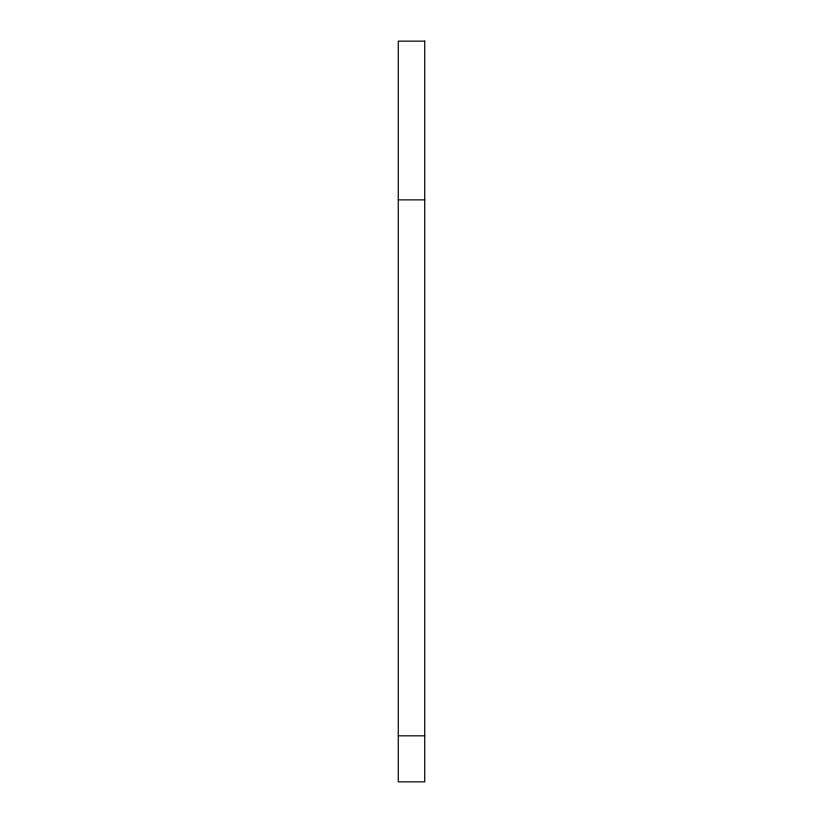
<?xml version="1.0" encoding="UTF-8"?>
<svg xmlns="http://www.w3.org/2000/svg" width="823" height="823" viewBox="0 0 823 823"><rect width="100%" height="100%" fill="white"/><g stroke="black" fill="none" stroke-linecap="round" stroke-linejoin="round"><path stroke-width="1.23" d="M398.27 199.876L424.73 199.876M398.27 735.824L424.73 735.824M424.73 41.15L398.27 41.15L398.27 781.85L424.73 781.85L424.73 41.15"/></g></svg>
